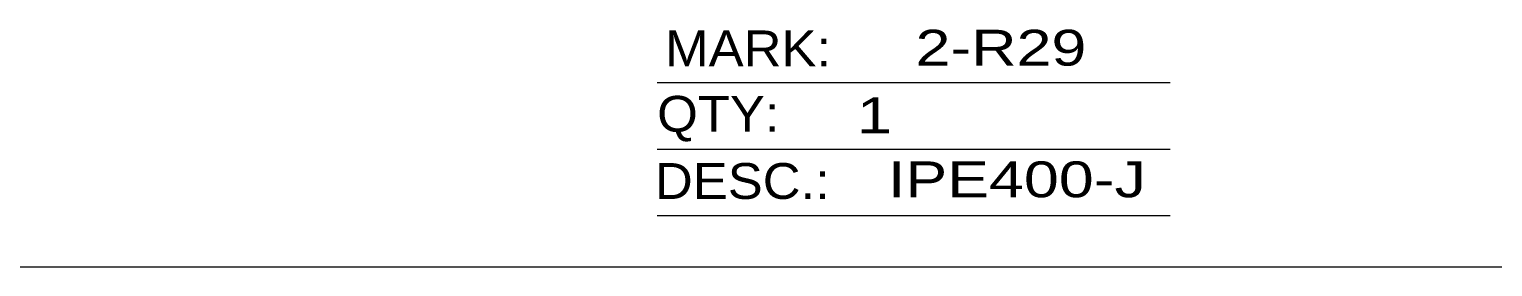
# Model space of a CAD drawing. Header units: millimetres. Extents: x 2 to 1174, y 1 to 825.
# Drawn here: x 330.8 to 473.5, y 5 to 28.2 of the extents above; entities that cross this region are included whole.
import ezdxf

# ---------------------------------------------------------------- set-up
doc = ezdxf.new("R2010")
doc.units = ezdxf.units.MM
doc.linetypes.add('XKITLINE00', pattern=[0])
doc.layers.add('DrawingSheet', color=5, linetype='Continuous', lineweight=0)
doc.layers.add('OtherObjectType', color=7, linetype='Continuous', lineweight=0)
doc.styles.add('ARIAL_NARROW', font='ARIALN.TTF')

# ---------------------------------------------------------------- blocks, each defined once
blk = doc.blocks.new('*A260')
at = {"layer": 'DrawingSheet', "color": 5, "linetype": 'XKITLINE00', "lineweight": 0}
blk.add_line((5, 5), (1174, 5), dxfattribs=at)
blk = doc.blocks.new('*A264')
at = {"layer": 'OtherObjectType', "color": 6, "linetype": 'XKITLINE00', "lineweight": 0}
for p, q in [((392, 23), (442, 23)), ((392, 16.5), (442, 16.5)), ((392, 10), (442, 10))]:
    blk.add_line(p, q, dxfattribs=at)
at = {"layer": 'OtherObjectType', "color": 6, "style": 'ARIAL_NARROW'}
for s, width, p in [('MARK:', 1.275, (392.77, 24.58)), ('2-R29', 1.525501, (417.19, 24.65)), ('QTY:', 1.275, (392, 18.19)), ('1', 1.525501, (411.49, 18.05)), ('DESC.:', 1.275, (391.79, 11.63)), ('IPE400-J', 1.525501, (414.5, 11.79))]:
    blk.add_text(s, height=3.5, dxfattribs=dict(at, width=width)).set_placement(p)

msp = doc.modelspace()

# ---------------------------------------------------------------- block references
at = {"lineweight": 0}
for name in ['*A260', '*A264']:
    msp.add_blockref(name, (0, 0), dxfattribs=at)

doc.saveas('drawing.dxf')
